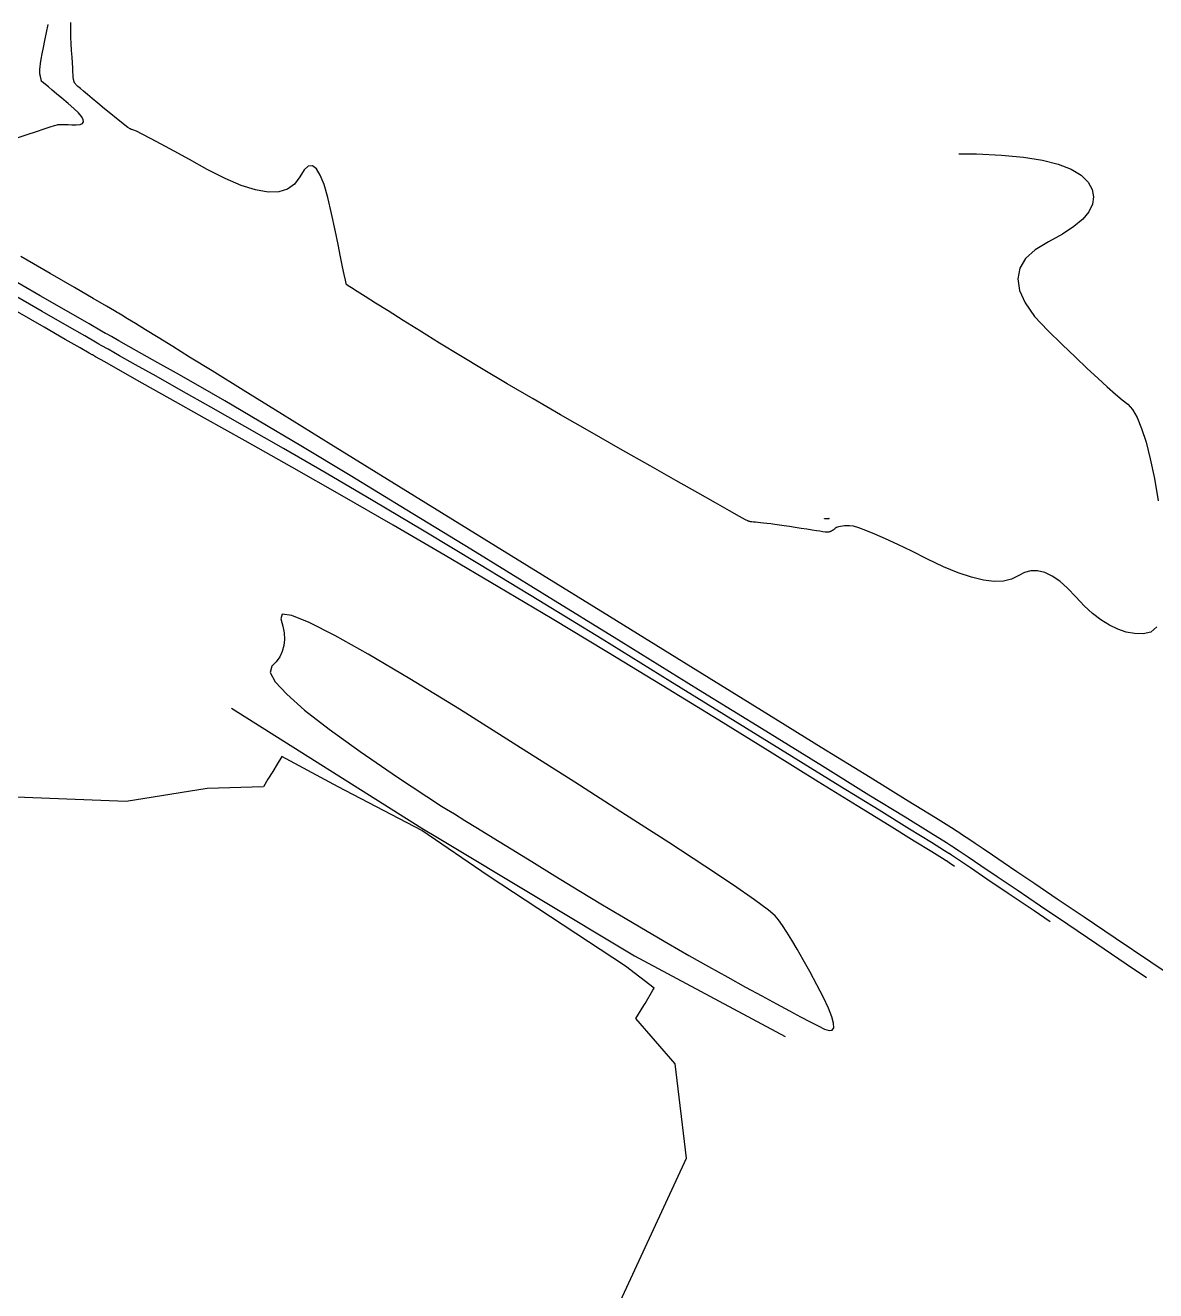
# Model space of a CAD drawing. Header units: metres. Extents: x 729358 to 732680, y 1423022 to 1426117.
# Drawn here: x 730911.2 to 730975.3, y 1425602.3 to 1425674 of the extents above; entities that cross this region are included whole.
import ezdxf

# ---------------------------------------------------------------- set-up
doc = ezdxf.new("R2010")
doc.units = ezdxf.units.M
doc.header["$MEASUREMENT"] = 0
for name, color, linetype in [('CONTOUR', 59, 'Continuous'), ('HR36 IE-Exi_Xref$0$CONTOUR', 8, 'Continuous'), ('INDEX-CON', 252, 'Continuous')]:
    doc.layers.add(name, color=color, linetype=linetype)

# ---------------------------------------------------------------- blocks, each defined once
blk = doc.blocks.new('ct 50 rai')
at = {"layer": 'CONTOUR'}
for points in [[(-32.731, -155.838), (-33.655, -155.214), (-35.124, -154.22), (-36.327, -153.407), (-37.263, -152.774), (-37.932, -152.322), (-38.334, -152.05), (-38.469, -151.959), (-38.471, -151.958), (-38.472, -151.957), (-38.474, -151.956), (-38.475, -151.956), (-38.476, -151.955), (-38.477, -151.954), (-38.477, -151.954), (-38.478, -151.954), (-38.726, -151.801), (-39.467, -151.343), (-40.703, -150.579), (-42.433, -149.511), (-44.657, -148.137), (-47.375, -146.458), (-50.587, -144.474), (-54.293, -142.184), (-58.129, -139.822), (-61.728, -137.62), (-65.093, -135.577), (-68.221, -133.694), (-71.114, -131.97), (-73.771, -130.406), (-76.192, -129.002), (-78.378, -127.757), (-80.317, -126.665), (-81.997, -125.719), (-83.419, -124.918), (-84.582, -124.262), (-85.487, -123.753), (-86.133, -123.388), (-86.521, -123.17), (-86.651, -123.097), (-86.651, -123.096), (-86.652, -123.096), (-86.652, -123.096), (-86.653, -123.096), (-86.654, -123.095), (-86.654, -123.095), (-86.655, -123.094), (-86.656, -123.094), (-86.858, -122.978), (-87.46, -122.632), (-88.463, -122.056), (-89.868, -121.249), (-91.673, -120.212)], [(-37.907, -112.304), (-36.915, -112.313), (-35.499, -112.381), (-34.254, -112.503), (-33.179, -112.678), (-32.276, -112.907), (-31.544, -113.189), (-30.982, -113.525), (-30.591, -113.914), (-30.36, -114.331), (-30.274, -114.749), (-30.335, -115.169), (-30.542, -115.59), (-30.896, -116.013), (-31.397, -116.437), (-32.043, -116.863), (-32.836, -117.29), (-33.595, -117.743), (-34.139, -118.246), (-34.467, -118.8), (-34.58, -119.404), (-34.477, -120.059), (-34.159, -120.764), (-33.626, -121.52), (-32.878, -122.326), (-32.058, -123.119), (-31.311, -123.834), (-30.636, -124.472), (-30.033, -125.033), (-29.503, -125.516), (-29.045, -125.922), (-28.66, -126.251), (-28.346, -126.503), (-28.074, -126.797), (-27.809, -127.254), (-27.553, -127.873), (-27.305, -128.654), (-27.066, -129.599), (-26.834, -130.705), (-26.611, -131.974)], [(-26.686, -139.113), (-27.035, -139.409), (-27.471, -139.518), (-27.95, -139.498), (-28.428, -139.409), (-28.906, -139.251), (-29.383, -139.023), (-29.859, -138.725), (-30.335, -138.359), (-30.81, -137.923), (-31.284, -137.418), (-31.75, -136.926), (-32.2, -136.532), (-32.633, -136.236), (-33.05, -136.037), (-33.451, -135.936), (-33.835, -135.932), (-34.203, -136.026), (-34.554, -136.217), (-34.934, -136.413), (-35.39, -136.519), (-35.92, -136.536), (-36.525, -136.463), (-37.205, -136.301), (-37.959, -136.05), (-38.789, -135.71), (-39.693, -135.28), (-40.586, -134.835), (-41.381, -134.45), (-42.079, -134.124), (-42.679, -133.858), (-43.181, -133.651), (-43.586, -133.503), (-43.894, -133.415), (-44.104, -133.386), (-44.257, -133.389), (-44.395, -133.396), (-44.518, -133.407), (-44.625, -133.422), (-44.717, -133.441), (-44.794, -133.463), (-44.855, -133.49), (-44.902, -133.52), (-44.938, -133.551), (-44.969, -133.578), (-44.997, -133.6), (-45.019, -133.619), (-45.037, -133.634), (-45.051, -133.645), (-45.06, -133.652), (-45.064, -133.656), (-45.067, -133.657), (-45.069, -133.658), (-45.071, -133.659), (-45.072, -133.66), (-45.074, -133.66), (-45.076, -133.661), (-45.077, -133.661), (-45.078, -133.661), (-45.081, -133.662), (-45.086, -133.664), (-45.095, -133.668), (-45.106, -133.673), (-45.121, -133.679), (-45.138, -133.687), (-45.158, -133.697), (-45.181, -133.708), (-45.206, -133.719), (-45.23, -133.728), (-45.254, -133.736), (-45.278, -133.743), (-45.301, -133.748), (-45.324, -133.752), (-45.347, -133.755), (-45.37, -133.756), (-45.413, -133.753), (-45.497, -133.743), (-45.621, -133.726), (-45.786, -133.702), (-45.992, -133.671), (-46.238, -133.632), (-46.526, -133.587), (-46.853, -133.535), (-47.192, -133.481), (-47.509, -133.433), (-47.807, -133.388), (-48.084, -133.349), (-48.341, -133.314), (-48.577, -133.284), (-48.793, -133.258), (-48.988, -133.237), (-49.163, -133.219), (-49.316, -133.203), (-49.448, -133.189), (-49.558, -133.176), (-49.647, -133.165), (-49.715, -133.156), (-49.761, -133.149), (-49.785, -133.144), (-49.799, -133.139), (-49.812, -133.135), (-49.824, -133.131), (-49.837, -133.127), (-49.848, -133.123), (-49.86, -133.12), (-49.87, -133.116), (-49.881, -133.113), (-50.002, -133.047), (-50.347, -132.854), (-50.914, -132.535), (-51.704, -132.089), (-52.717, -131.517), (-53.953, -130.819), (-55.411, -129.994), (-57.093, -129.043), (-58.839, -128.051), (-60.491, -127.104), (-62.049, -126.201), (-63.514, -125.344), (-64.884, -124.532), (-66.161, -123.764), (-67.344, -123.041), (-68.433, -122.364), (-69.41, -121.749), (-70.257, -121.217), (-70.973, -120.766), (-71.56, -120.397), (-72.016, -120.111), (-72.341, -119.906), (-72.537, -119.783), (-72.602, -119.742), (-72.602, -119.742), (-72.603, -119.741), (-72.605, -119.74), (-72.607, -119.738), (-72.61, -119.737), (-72.613, -119.734), (-72.617, -119.732), (-72.621, -119.729), (-72.639, -119.663), (-72.681, -119.472), (-72.749, -119.155), (-72.842, -118.714), (-72.961, -118.147), (-73.104, -117.455), (-73.273, -116.637), (-73.467, -115.695), (-73.676, -114.782), (-73.89, -114.056), (-74.108, -113.517), (-74.331, -113.163), (-74.559, -112.996), (-74.791, -113.015), (-75.027, -113.221), (-75.268, -113.612), (-75.564, -114.03), (-75.962, -114.313), (-76.464, -114.462), (-77.068, -114.476), (-77.776, -114.356), (-78.588, -114.102), (-79.502, -113.714), (-80.52, -113.191), (-81.522, -112.639), (-82.391, -112.165), (-83.126, -111.768), (-83.728, -111.447), (-84.195, -111.204), (-84.529, -111.037), (-84.729, -110.948), (-84.796, -110.935), (-84.819, -110.94), (-84.892, -110.9), (-85.013, -110.818), (-85.182, -110.692), (-85.4, -110.522), (-85.667, -110.309), (-85.982, -110.053), (-86.346, -109.753), (-86.711, -109.45), (-87.029, -109.185), (-87.302, -108.957), (-87.528, -108.766), (-87.708, -108.612), (-87.842, -108.497), (-87.93, -108.418), (-87.972, -108.377), (-87.99, -108.355), (-88.006, -108.332), (-88.021, -108.31), (-88.034, -108.287), (-88.045, -108.265), (-88.055, -108.243), (-88.064, -108.22), (-88.07, -108.198), (-88.076, -108.176), (-88.081, -108.157), (-88.086, -108.14), (-88.09, -108.125), (-88.093, -108.112), (-88.096, -108.101), (-88.099, -108.093), (-88.1, -108.086), (-88.103, -108.056), (-88.109, -107.976), (-88.117, -107.846), (-88.129, -107.666), (-88.143, -107.437), (-88.161, -107.158), (-88.181, -106.829), (-88.204, -106.45), (-88.225, -106.064), (-88.24, -105.712), (-88.249, -105.395), (-88.251, -105.112), (-88.247, -104.864)]]:
    blk.add_lwpolyline(points, dxfattribs=at)
at = {"layer": 'INDEX-CON'}
for points in [[(-24.769, -159.641), (-27.033, -158.114), (-29.05, -156.755), (-30.818, -155.563), (-32.337, -154.538), (-33.608, -153.68), (-34.631, -152.99), (-35.406, -152.466), (-36.015, -152.054), (-36.544, -151.697), (-36.991, -151.394), (-37.357, -151.147), (-37.642, -150.954), (-37.845, -150.817), (-37.968, -150.734), (-38.009, -150.706), (-38.009, -150.706), (-38.01, -150.706), (-38.01, -150.705), (-38.011, -150.705), (-38.012, -150.704), (-38.013, -150.704), (-38.013, -150.703), (-38.014, -150.703), (-38.323, -150.512), (-39.247, -149.942), (-40.786, -148.991), (-42.941, -147.66), (-45.711, -145.948), (-49.097, -143.857), (-53.098, -141.385), (-57.715, -138.533), (-62.396, -135.642), (-66.589, -133.052), (-70.295, -130.763), (-73.513, -128.774), (-76.244, -127.087), (-78.487, -125.701), (-80.243, -124.616), (-81.512, -123.832), (-82.473, -123.238), (-83.305, -122.723), (-84.01, -122.288), (-84.587, -121.931), (-85.035, -121.654), (-85.356, -121.455), (-85.548, -121.336), (-85.613, -121.297), (-85.613, -121.296), (-85.614, -121.296), (-85.614, -121.296), (-85.614, -121.296), (-85.615, -121.295), (-85.615, -121.295), (-85.615, -121.295), (-85.615, -121.295), (-85.767, -121.207), (-86.223, -120.944), (-86.982, -120.504), (-88.045, -119.889), (-89.411, -119.098), (-91.082, -118.132)], [(-27.288, -158.996), (-28.423, -158.229), (-30.094, -157.101), (-31.745, -155.984), (-33.284, -154.944), (-34.618, -154.042), (-35.747, -153.278), (-36.671, -152.654), (-37.389, -152.168), (-37.903, -151.82), (-38.212, -151.611), (-38.316, -151.541), (-38.317, -151.541), (-38.318, -151.54), (-38.319, -151.539), (-38.32, -151.539), (-38.321, -151.538), (-38.322, -151.538), (-38.323, -151.537), (-38.323, -151.537), (-38.617, -151.356), (-39.495, -150.813), (-40.959, -149.908), (-43.009, -148.643), (-45.643, -147.015), (-48.863, -145.026), (-52.669, -142.675), (-57.06, -139.963), (-61.532, -137.205), (-65.583, -134.716), (-69.212, -132.497), (-72.42, -130.546), (-75.206, -128.866), (-77.57, -127.454), (-79.512, -126.312), (-81.033, -125.44), (-82.261, -124.748), (-83.325, -124.149), (-84.226, -123.641), (-84.963, -123.226), (-85.536, -122.903), (-85.946, -122.672), (-86.192, -122.534), (-86.274, -122.487), (-86.275, -122.487), (-86.275, -122.487), (-86.276, -122.486), (-86.276, -122.486), (-86.277, -122.486), (-86.277, -122.485), (-86.278, -122.485), (-86.278, -122.485), (-86.51, -122.352), (-87.205, -121.952), (-88.363, -121.287), (-89.984, -120.356), (-92.069, -119.158)], [(-91.351, -111.424), (-90.722, -111.217), (-90.189, -111.042), (-89.754, -110.899), (-89.415, -110.787), (-89.173, -110.708), (-89.028, -110.66), (-88.979, -110.644), (-88.963, -110.644), (-88.914, -110.645), (-88.834, -110.647), (-88.721, -110.65), (-88.575, -110.653), (-88.398, -110.656), (-88.188, -110.661), (-87.946, -110.666), (-87.727, -110.652), (-87.587, -110.598), (-87.525, -110.506), (-87.543, -110.374), (-87.639, -110.203), (-87.815, -109.992), (-88.069, -109.742), (-88.401, -109.454), (-88.751, -109.164), (-89.053, -108.913), (-89.31, -108.7), (-89.52, -108.525), (-89.684, -108.389), (-89.802, -108.291), (-89.873, -108.231), (-89.898, -108.21), (-89.9, -108.207), (-89.902, -108.205), (-89.904, -108.202), (-89.905, -108.2), (-89.906, -108.198), (-89.907, -108.195), (-89.908, -108.193), (-89.909, -108.191), (-89.91, -108.186), (-89.913, -108.176), (-89.916, -108.161), (-89.921, -108.142), (-89.928, -108.117), (-89.935, -108.088), (-89.944, -108.053), (-89.954, -108.014), (-89.964, -107.971), (-89.973, -107.926), (-89.982, -107.879), (-89.989, -107.829), (-89.996, -107.778), (-90.002, -107.724), (-90.007, -107.668), (-90.011, -107.61), (-90.008, -107.524), (-89.992, -107.385), (-89.963, -107.193), (-89.922, -106.947), (-89.868, -106.648), (-89.801, -106.296), (-89.72, -105.891), (-89.628, -105.432), (-89.534, -104.976)], [(-38.159, -152.69), (-38.456, -152.489), (-38.623, -152.376), (-38.625, -152.375), (-38.627, -152.374), (-38.628, -152.373), (-38.629, -152.372), (-38.63, -152.372), (-38.631, -152.371), (-38.632, -152.371), (-38.633, -152.37), (-38.834, -152.246), (-39.439, -151.872), (-40.447, -151.25), (-41.857, -150.379), (-43.67, -149.259), (-45.886, -147.89), (-48.505, -146.272), (-51.527, -144.406), (-54.725, -142.44), (-57.874, -140.524), (-60.973, -138.657), (-64.022, -136.841), (-67.022, -135.075), (-69.972, -133.358), (-72.872, -131.691), (-75.723, -130.074), (-78.372, -128.582), (-80.668, -127.289), (-82.611, -126.194), (-84.201, -125.299), (-85.437, -124.602), (-86.321, -124.105), (-86.851, -123.806), (-87.028, -123.706), (-87.028, -123.706), (-87.029, -123.706), (-87.029, -123.705), (-87.03, -123.705), (-87.031, -123.704), (-87.032, -123.704), (-87.033, -123.703), (-87.034, -123.703), (-87.205, -123.605), (-87.714, -123.312), (-88.563, -122.824), (-89.751, -122.142), (-91.277, -121.265)]]:
    blk.add_lwpolyline(points, dxfattribs=at)
at = {"layer": 'INDEX-CON', "flags": 128}
for points in [[(-45.444, -132.998), (-45.476, -132.994), (-45.501, -132.991), (-45.518, -132.988), (-45.528, -132.986), (-45.529, -132.984), (-45.524, -132.982), (-45.51, -132.98), (-45.489, -132.979), (-45.466, -132.978), (-45.445, -132.978), (-45.426, -132.977), (-45.41, -132.976), (-45.396, -132.976), (-45.385, -132.975), (-45.376, -132.975), (-45.37, -132.975), (-45.364, -132.974), (-45.358, -132.974), (-45.351, -132.974), (-45.343, -132.973), (-45.335, -132.973), (-45.325, -132.973), (-45.315, -132.972), (-45.304, -132.972), (-45.293, -132.972), (-45.285, -132.972), (-45.279, -132.973), (-45.275, -132.974), (-45.273, -132.975), (-45.273, -132.977), (-45.275, -132.98), (-45.28, -132.983), (-45.286, -132.986), (-45.293, -132.988), (-45.301, -132.991), (-45.31, -132.993), (-45.321, -132.995), (-45.333, -132.996), (-45.345, -132.997), (-45.359, -132.998), (-45.373, -132.999), (-45.385, -132.999), (-45.395, -133), (-45.403, -133), (-45.409, -133.001), (-45.414, -133.001), (-45.417, -133.001), (-45.418, -133.001), (-45.418, -133.001), (-45.418, -133.001), (-45.419, -133.001), (-45.419, -133.002), (-45.419, -133.002), (-45.419, -133.002), (-45.419, -133.002), (-45.42, -133.002), (-45.42, -133.002), (-45.421, -133.001), (-45.423, -133.001), (-45.426, -133.001), (-45.429, -133), (-45.433, -133), (-45.438, -132.999), (-45.444, -132.998)], [(-67.24, -149.268), (-66.947, -149.449), (-66.508, -149.719), (-65.924, -150.079), (-65.193, -150.529), (-64.317, -151.068), (-63.294, -151.697), (-62.126, -152.415), (-60.812, -153.222), (-59.446, -154.058), (-58.12, -154.86), (-56.835, -155.629), (-55.59, -156.364), (-54.386, -157.065), (-53.222, -157.733), (-52.099, -158.368), (-51.017, -158.969), (-50.002, -159.526), (-49.081, -160.028), (-48.254, -160.477), (-47.521, -160.871), (-46.882, -161.211), (-46.337, -161.496), (-45.886, -161.728), (-45.529, -161.904), (-45.265, -161.996), (-45.091, -161.972), (-45.009, -161.832), (-45.018, -161.576), (-45.118, -161.204), (-45.308, -160.716), (-45.59, -160.112), (-45.963, -159.392), (-46.366, -158.65), (-46.738, -157.981), (-47.079, -157.385), (-47.388, -156.86), (-47.667, -156.409), (-47.915, -156.029), (-48.132, -155.722), (-48.317, -155.488), (-48.695, -155.163), (-49.488, -154.587), (-50.696, -153.758), (-52.319, -152.677), (-54.357, -151.343), (-56.811, -149.758), (-59.679, -147.92), (-62.963, -145.829), (-66.227, -143.778), (-69.036, -142.057), (-71.391, -140.665), (-73.291, -139.603), (-74.736, -138.872), (-75.726, -138.47), (-76.262, -138.398), (-76.343, -138.657), (-76.223, -139.069), (-76.156, -139.46), (-76.141, -139.829), (-76.178, -140.177), (-76.268, -140.503), (-76.41, -140.808), (-76.604, -141.091), (-76.851, -141.352), (-76.94, -141.695), (-76.661, -142.223), (-76.012, -142.936), (-74.995, -143.833), (-73.609, -144.915), (-71.855, -146.181), (-69.732, -147.632), (-67.24, -149.268)]]:
    blk.add_lwpolyline(points, dxfattribs=at)

msp = doc.modelspace()

# ---------------------------------------------------------------- linework, layer by layer
at = {"layer": 'HR36 IE-Exi_Xref$0$CONTOUR', "elevation": 81, "flags": 128}
for points in [[(730922.885, 1425635.316), (730933.663, 1425628.519), (730934.55, 1425627.984), (730945.717, 1425621.285), (730954.264, 1425616.703)], [(730944.342, 1425600.472), (730948.658, 1425609.82), (730948.028, 1425615.16), (730945.801, 1425617.724), (730946.249, 1425618.473), (730946.318, 1425618.581), (730946.765, 1425619.33), (730946.83, 1425619.441), (730945.218, 1425620.687), (730937.425, 1425625.807), (730933.659, 1425628.374), (730928.914, 1425630.848), (730925.731, 1425632.572), (730925.461, 1425632.14), (730925.214, 1425631.716), (730924.944, 1425631.285), (730924.697, 1425630.86), (730921.49, 1425630.756), (730916.911, 1425630.015), (730901.992, 1425630.608)]]:
    msp.add_lwpolyline(points, dxfattribs=at)

# ---------------------------------------------------------------- block references
msp.add_blockref('ct 50 rai', (731002.018, 1425779.034, 78))

doc.saveas('drawing.dxf')
